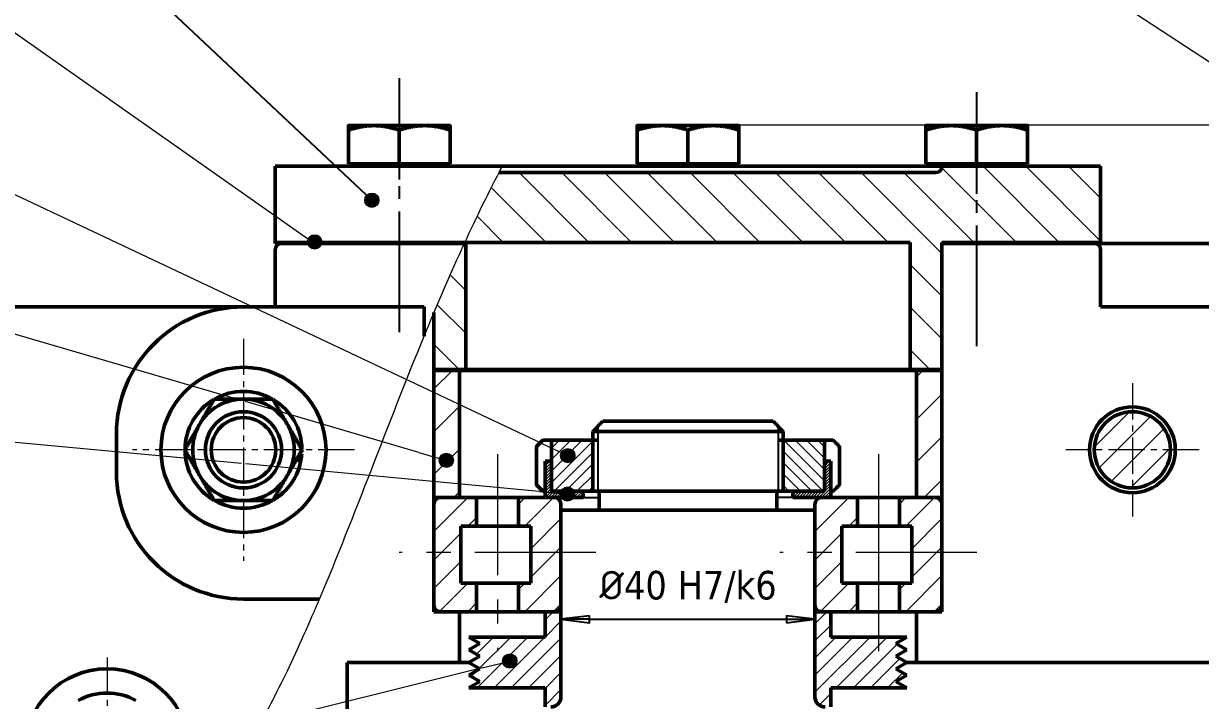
# Model space of a CAD drawing. Header units: millimetres. Extents: x 75 to 4670, y -59 to 2493.
# Drawn here: x 494.2 to 679.6, y 550.2 to 656.8 of the extents above; entities that cross this region are included whole.
import ezdxf

# ---------------------------------------------------------------- set-up
doc = ezdxf.new("R2010")
doc.units = ezdxf.units.MM
doc.header["$LTSCALE"] = 3
doc.linetypes.add('CENTER2', pattern=[28.575, 19.05, -3.175, 3.175, -3.175])
doc.linetypes.add('CENTERX2', pattern=[101.6, 63.5, -12.7, 12.7, -12.7])
for name, color, linetype, lineweight in [('剖面线 (ISO)', 7, 'Continuous', 18), ('副本(1) 中心标记（ISO）', 1, 'CENTER2', 13), ('副本(1) 中心线 (ISO)', 1, 'CENTERX2', 13), ('副本(1) 可见窄的 (ISO)', 7, 'Continuous', 15), ('副本(1) 符号 (ISO)', 7, 'Continuous', 15), ('可见 (ISO)', 7, 'Continuous', 50), ('草图几何图元 (ISO)', 7, 'Continuous', 25)]:
    doc.layers.add(name, color=color, linetype=linetype, lineweight=lineweight)
doc.styles.add('注释文本 (ISO)', font='tahoma.ttf')
doc.dimstyles.new('默认 (GB)', dxfattribs={"dimscale": 3, "dimtxt": 1.5, "dimasz": 1.5, "dimexe": 2, "dimexo": 0, "dimgap": 0.75, "dimtad": 1, "dimrnd": 1e-08, "dimdsep": 46, "dimtxsty": '注释文本 (ISO)', "dimblk": 'Filled-2', "dimcen": 0.09, "dimdle": 10, "dimclrd": 256, "dimclre": 256, "dimclrt": 256, "dimaunit": 1, "dimadec": 3, "dimazin": 2, "dimtfac": 1, "dimtmove": 0, "dimatfit": 3, "dimldrblk": 'Filled-2', "dimfxl": 1, "dimtolj": 1, "dimtzin": 0, "dimlwd": -1, "dimlwe": -1, "dimarcsym": 0})
pattern_1 = [(45, (0, 0), (-2.245064, 2.245064), [])]
pattern_2 = [(45, (0, 0), (-0.2245064, 0.2245064), [])]
pattern_3 = [(45, (60, 0), (-2.245064, 2.245064), [])]

# ---------------------------------------------------------------- blocks, each defined once
blk = doc.blocks.new('Filled-2')
at = {"color": 0}
for p, q in [((0, 0), (-1, 0.125)), ((-1, 0.125), (-1, -0.125)), ((-1, 0), (0, 0)), ((-1, -0.125), (0, 0))]:
    blk.add_line(p, q, dxfattribs=at)
at = {"color": 0, "flags": 128}
blk.add_lwpolyline([(-1, -0.125), (0, 0), (-1, 0.125), (-1, -0.125)], dxfattribs=at)
at = {"color": 0}
blk.add_solid([(-1, -0.125), (0, 0), (-1, 0.125), (-1, -0.125)], dxfattribs=at)
blk = doc.blocks.new('*D86')
at = {"transparency": 16777216}
for p, q in [((578.87, 573.19), (578.87, 557)), ((618.87, 573.19), (618.87, 557)), ((583.37, 563), (614.37, 563))]:
    blk.add_line(p, q, dxfattribs=at)
at = {"layer": 'Defpoints', "color": 0, "transparency": 16777216}
for p in [(578.87, 573.19), (618.87, 573.19), (618.87, 563)]:
    blk.add_point(p, dxfattribs=at)
at = {"transparency": 16777216, "xscale": 4.5, "yscale": 4.5, "zscale": 4.5, "rotation": 180}
blk.add_blockref('Filled-2', (578.87, 563), dxfattribs=at)
at = {"transparency": 16777216, "xscale": 4.5, "yscale": 4.5, "zscale": 4.5}
blk.add_blockref('Filled-2', (618.87, 563), dxfattribs=at)
at = {"transparency": 16777216, "insert": (598.87, 568.09), "char_height": 4.5, "attachment_point": 5, "style": '注释文本 (ISO)'}
blk.add_mtext('\\A1;{\\fISOCPEUR|b0|i0|c0|p34;%%C}40 H7/k6', dxfattribs=at)

msp = doc.modelspace()

# ---------------------------------------------------------------- hatches: boundary and pattern name
at = {"layer": '剖面线 (ISO)'}
msp.add_hatch(color=256, dxfattribs=at).paths.add_polyline_path([(563.868, 622.191), (563.868, 622.341), (533.868, 622.341), (533.868, 622.191)])
h = msp.add_hatch(dxfattribs=at)
h.set_pattern_fill('ANSI31', color=256, scale=10.16, style=0)
h.set_pattern_definition([(45, (0, 0), (-0.8980256, 0.8980256), [])])
h.paths.add_polyline_path([(583.869, 591.191), (577.368, 591.191), (577.368, 583.191), (583.869, 583.191)])
h = msp.add_hatch(dxfattribs=at)
h.set_pattern_fill('ANSI31', color=256, scale=10.16, angle=90, style=0)
h.set_pattern_definition([(135, (0, 0), (-0.8980256, -0.8980256), [])])
h.paths.add_polyline_path([(613.868, 583.191), (620.368, 583.191), (620.368, 591.191), (613.868, 591.191)])
h = msp.add_hatch(dxfattribs=at)
h.set_pattern_fill('ANSI31', color=256, scale=2.54, style=0)
h.set_pattern_definition(pattern_2)
h.paths.add_polyline_path([(576.368, 582.191), (576.368, 587.891), (577.368, 587.891), (577.368, 583.191), (582.355, 583.191), (582.355, 582.191)])
h = msp.add_hatch(dxfattribs=at)
h.set_pattern_fill('ANSI31', color=256, scale=2.54, style=0)
h.set_pattern_definition(pattern_2)
h.paths.add_polyline_path([(621.368, 587.891), (621.368, 582.191), (615.381, 582.191), (615.381, 583.191), (620.368, 583.191), (620.368, 587.891)])
h = msp.add_hatch(dxfattribs=at)
h.set_pattern_fill('ANSI31', color=256, scale=25.4, style=0)
h.set_pattern_definition(pattern_1)
edge = h.paths.add_edge_path()
edge.add_line((558.868, 581.091), (558.868, 565.291))
edge.add_arc((559.968, 565.291), 1.1, 180, 270)
edge.add_line((559.968, 564.191), (565.568, 564.191))
edge.add_line((565.568, 564.191), (565.568, 568.691))
edge.add_line((565.568, 568.691), (563.118, 568.691))
edge.add_line((563.118, 568.691), (563.118, 577.691))
edge.add_line((563.118, 577.691), (565.568, 577.691))
edge.add_line((565.568, 577.691), (565.568, 582.191))
edge.add_line((565.568, 582.191), (559.968, 582.191))
edge.add_arc((559.968, 581.091), 1.1, 90, 180)
h = msp.add_hatch(dxfattribs=at)
h.set_pattern_fill('ANSI31', color=256, scale=25.4, style=0)
h.set_pattern_definition(pattern_1)
edge = h.paths.add_edge_path()
edge.add_line((572.168, 577.691), (574.118, 577.691))
edge.add_line((574.118, 577.691), (574.118, 568.691))
edge.add_line((574.118, 568.691), (572.168, 568.691))
edge.add_line((572.168, 568.691), (572.168, 564.191))
edge.add_line((572.168, 564.191), (577.768, 564.191))
edge.add_arc((577.768, 565.291), 1.1, 270, 360)
edge.add_line((578.868, 565.291), (578.868, 581.091))
edge.add_arc((577.768, 581.091), 1.1, 0, 90)
edge.add_line((577.768, 582.191), (572.168, 582.191))
edge.add_line((572.168, 582.191), (572.168, 577.691))
h = msp.add_hatch(dxfattribs=at)
h.set_pattern_fill('ANSI31', color=256, scale=25.4, style=0)
h.set_pattern_definition(pattern_3)
edge = h.paths.add_edge_path()
edge.add_line((618.868, 581.091), (618.868, 565.291))
edge.add_arc((619.968, 565.291), 1.1, 180, 270)
edge.add_line((619.968, 564.191), (625.568, 564.191))
edge.add_line((625.568, 564.191), (625.568, 568.691))
edge.add_line((625.568, 568.691), (623.118, 568.691))
edge.add_line((623.118, 568.691), (623.118, 577.691))
edge.add_line((623.118, 577.691), (625.568, 577.691))
edge.add_line((625.568, 577.691), (625.568, 582.191))
edge.add_line((625.568, 582.191), (619.968, 582.191))
edge.add_arc((619.968, 581.091), 1.1, 90, 180)
h = msp.add_hatch(dxfattribs=at)
h.set_pattern_fill('ANSI31', color=256, scale=25.4, style=0)
h.set_pattern_definition(pattern_3)
edge = h.paths.add_edge_path()
edge.add_line((632.168, 577.691), (634.118, 577.691))
edge.add_line((634.118, 577.691), (634.118, 568.691))
edge.add_line((634.118, 568.691), (632.168, 568.691))
edge.add_line((632.168, 568.691), (632.168, 564.191))
edge.add_line((632.168, 564.191), (637.768, 564.191))
edge.add_arc((637.768, 565.291), 1.1, 270, 360)
edge.add_line((638.868, 565.291), (638.868, 581.091))
edge.add_arc((637.768, 581.091), 1.1, 0, 90)
edge.add_line((637.768, 582.191), (632.168, 582.191))
edge.add_line((632.168, 582.191), (632.168, 577.691))
at = {"layer": '副本(1) 可见窄的 (ISO)'}
h = msp.add_hatch(dxfattribs=at)
h.set_pattern_fill('ANSI31', color=256, scale=38.1, angle=90, style=0)
h.set_pattern_definition([(135, (0, 0), (-3.367596, -3.367596), [])])
edge = h.paths.add_edge_path()
edge.add_spline(control_points=[(563.658, 622.191), (563.681, 622.241), (563.704, 622.291), (563.727, 622.341)], knot_values=[0, 0, 0, 0, 0.0171073, 0.0171073, 0.0171073, 0.0171073], degree=3, periodic=0)
edge.add_spline(control_points=[(563.727, 622.341), (565.428, 626.028), (567.217, 629.705), (569.106, 633.341)], knot_values=[0, 0, 0, 0, 1.2614549, 1.2614549, 1.2614549, 1.2614549], degree=3, periodic=0)
edge.add_line((569.106, 633.341), (637.868, 633.341))
edge.add_ellipse((637.868, 634.341), major_axis=(1, 0), ratio=1, start_angle=270, end_angle=360)
edge.add_line((638.868, 634.341), (663.868, 634.341))
edge.add_line((663.868, 634.341), (663.868, 622.341))
edge.add_line((663.868, 622.341), (638.868, 622.341))
edge.add_line((638.868, 622.341), (638.868, 622.191))
edge.add_line((638.868, 622.191), (638.868, 602.341))
edge.add_line((638.868, 602.341), (633.868, 602.341))
edge.add_line((633.868, 602.341), (633.868, 622.341))
edge.add_line((633.868, 622.341), (563.868, 622.341))
edge.add_line((563.868, 622.341), (563.868, 602.341))
edge.add_line((563.868, 602.341), (558.868, 602.341))
edge.add_line((558.868, 602.341), (558.868, 611.292))
edge.add_spline(control_points=[(558.868, 611.292), (560.267, 614.614), (561.712, 617.932), (563.199, 621.191)], knot_values=[4.6098032, 4.6098032, 4.6098032, 4.6098032, 5.4998145, 5.4998145, 5.4998145, 5.4998145], degree=3, periodic=0)
edge.add_spline(control_points=[(563.199, 621.191), (563.229, 621.256), (563.259, 621.323), (563.303, 621.418), (563.316, 621.447), (563.354, 621.53), (563.379, 621.585), (563.434, 621.705), (563.463, 621.769), (563.528, 621.909), (563.559, 621.978), (563.609, 622.086), (563.627, 622.125), (563.652, 622.179), (563.655, 622.186), (563.658, 622.191)], knot_values=[0, 0, 0, 0, 0.0222188, 0.0222188, 0.0315931, 0.0315931, 0.0497933, 0.0497933, 0.0727342, 0.0727342, 0.1043288, 0.1043288, 0.1349098, 0.1349098, 0.1676209, 0.1676209, 0.1676209, 0.1676209], degree=3, periodic=0)
msp.add_hatch(color=256, dxfattribs=at).paths.add_polyline_path([(663.868, 622.341), (663.868, 622.191), (638.868, 622.191), (638.868, 622.341)])
h = msp.add_hatch(dxfattribs=at)
h.set_pattern_fill('ANSI31', color=256, scale=38.1, style=0)
h.set_pattern_definition([(45, (0, 0), (-3.367596, 3.367596), [])])
h.paths.add_polyline_path([(638.868, 602.191), (638.868, 582.191), (637.768, 582.191), (634.868, 582.191), (634.868, 602.191)])
h.paths.add_polyline_path([(558.868, 582.191), (558.868, 602.191), (562.868, 602.191), (562.868, 582.191), (559.968, 582.191)])
h = msp.add_hatch(dxfattribs=at)
h.set_pattern_fill('ANSI31', color=256, scale=22.86, style=0)
h.set_pattern_definition([(45, (0, 0), (-2.020558, 2.020558), [])])
edge = h.paths.add_edge_path()
edge.add_ellipse((668.869, 589.691), major_axis=(5.196, -3), ratio=1, start_angle=0, end_angle=360)
h = msp.add_hatch(dxfattribs=at)
h.set_pattern_fill('ANSI31', color=256, scale=15.24, style=0)
h.set_pattern_definition([(45, (0, 0), (-1.3470384, 1.3470384), [])])
edge = h.paths.add_edge_path()
edge.add_line((564.368, 556.191), (566.1, 557.191))
edge.add_line((566.1, 557.191), (564.368, 558.191))
edge.add_line((564.368, 558.191), (566.1, 559.191))
edge.add_line((566.1, 559.191), (564.368, 560.191))
edge.add_line((564.368, 560.191), (576.368, 560.191))
edge.add_line((576.368, 560.191), (576.368, 564.191))
edge.add_line((576.368, 564.191), (577.768, 564.191))
edge.add_line((577.768, 564.191), (578.868, 564.191))
edge.add_line((578.868, 564.191), (578.868, 550.791))
edge.add_ellipse((577.268, 550.791), major_axis=(0, -1.6), ratio=1, start_angle=0, end_angle=90, ccw=False)
edge.add_line((577.268, 549.191), (576.368, 549.191))
edge.add_line((576.368, 549.191), (576.368, 552.191))
edge.add_line((576.368, 552.191), (564.368, 552.191))
edge.add_line((564.368, 552.191), (566.1, 553.191))
edge.add_line((566.1, 553.191), (564.368, 554.191))
edge.add_line((564.368, 554.191), (566.1, 555.191))
edge.add_line((566.1, 555.191), (564.368, 556.191))
edge = h.paths.add_edge_path()
edge.add_line((631.636, 557.191), (633.368, 556.191))
edge.add_line((633.368, 556.191), (631.636, 555.191))
edge.add_line((631.636, 555.191), (633.368, 554.191))
edge.add_line((633.368, 554.191), (631.636, 553.191))
edge.add_line((631.636, 553.191), (633.368, 552.191))
edge.add_line((633.368, 552.191), (621.368, 552.191))
edge.add_line((621.368, 552.191), (621.368, 549.191))
edge.add_line((621.368, 549.191), (620.468, 549.191))
edge.add_ellipse((620.468, 550.791), major_axis=(-1.6, 0), ratio=1, start_angle=0, end_angle=90, ccw=False)
edge.add_line((618.868, 550.791), (618.868, 564.191))
edge.add_line((618.868, 564.191), (619.968, 564.191))
edge.add_line((619.968, 564.191), (621.368, 564.191))
edge.add_line((621.368, 564.191), (621.368, 560.191))
edge.add_line((621.368, 560.191), (633.368, 560.191))
edge.add_line((633.368, 560.191), (631.636, 559.191))
edge.add_line((631.636, 559.191), (633.368, 558.191))
edge.add_line((633.368, 558.191), (631.636, 557.191))
at = {"layer": '副本(1) 符号 (ISO)'}
h = msp.add_hatch(color=256, dxfattribs=at)
edge = h.paths.add_edge_path(flags=0)
edge.add_arc((549.088, 629), 1.125, 0, 360)
h = msp.add_hatch(color=256, dxfattribs=at)
edge = h.paths.add_edge_path()
edge.add_arc((540.088, 622.439), 1.125, 0, 360)
h = msp.add_hatch(color=256, dxfattribs=at)
edge = h.paths.add_edge_path(flags=0)
edge.add_arc((579.947, 588.765), 1.125, 0, 360)
h = msp.add_hatch(color=256, dxfattribs=at)
edge = h.paths.add_edge_path(flags=0)
edge.add_arc((560.82, 588.033), 1.125, 0, 360)
h = msp.add_hatch(color=256, dxfattribs=at)
edge = h.paths.add_edge_path(flags=0)
edge.add_arc((579.9, 582.725), 1.125, 0, 360)
h = msp.add_hatch(color=256, dxfattribs=at)
edge = h.paths.add_edge_path(flags=0)
edge.add_arc((570.811, 556.431), 1.125, 0, 360)

# ---------------------------------------------------------------- linework, layer by layer
for p, q in [((549.088, 629), (372.968, 794.803)), ((582.355, 582.191), (584.872, 582.191)), ((615.381, 582.191), (612.865, 582.191))]:
    msp.add_line(p, q)
at = {"color": 1, "linetype": 'CENTERX2'}
for p, q in [((553.402, 648.235), (553.402, 632.235)), ((644.335, 646), (644.335, 630)), ((553.402, 631.235), (553.402, 629.235)), ((644.335, 629), (644.335, 627)), ((553.402, 627.235), (553.402, 608.235)), ((644.335, 625), (644.335, 606))]:
    msp.add_line(p, q, dxfattribs=at)
at = {"layer": '副本(1) 中心标记（ISO）', "linetype": 'CENTER2', "ltscale": 0.1}
for p, q in [((528.869, 607.191), (528.869, 572.191)), ((668.869, 600.191), (668.869, 579.191)), ((546.369, 589.691), (511.369, 589.691)), ((679.369, 589.691), (658.369, 589.691)), ((507.384, 557), (507.384, 528))]:
    msp.add_line(p, q, dxfattribs=at)
at = {"layer": '副本(1) 中心线 (ISO)', "linetype": 'CENTERX2', "ltscale": 0.1}
for p, q in [((568.868, 589), (568.868, 558)), ((628.868, 589), (628.868, 558)), ((584.368, 573.5), (553.368, 573.5)), ((644.368, 573.5), (613.368, 573.5))]:
    msp.add_line(p, q, dxfattribs=at)
at = {"layer": '副本(1) 中心线 (ISO)', "linetype": 'CENTER2', "ltscale": 0.1}
msp.add_line((628.868, 589), (628.868, 558), dxfattribs=at)
at = {"layer": '副本(1) 可见窄的 (ISO)'}
for points in [[(563.727, 622.341), (565.584, 626.366), (567.546, 630.38), (569.628, 634.341)], [(557.336, 607.606), (559.205, 612.152), (561.162, 616.727), (563.199, 621.191)], [(563.658, 622.191), (563.681, 622.241), (563.704, 622.291), (563.727, 622.341)], [(540.847, 566.191), (546.427, 579.34), (551.541, 593.512), (557.336, 607.606)]]:
    msp.add_open_spline(points, degree=3, dxfattribs=at)
for points, knots in [([(563.199, 621.191), (563.229, 621.256), (563.259, 621.323), (563.303, 621.418), (563.316, 621.447), (563.354, 621.53), (563.379, 621.585), (563.434, 621.705), (563.463, 621.769), (563.528, 621.909), (563.559, 621.978), (563.609, 622.086), (563.627, 622.125), (563.652, 622.179), (563.658, 622.191), (563.658, 622.191)], [0, 0, 0, 0, 0.02221881, 0.02221881, 0.03159313, 0.03159313, 0.04979332, 0.04979332, 0.07273424, 0.07273424, 0.10432883, 0.10432883, 0.13490977, 0.13490977, 0.16762095, 0.16762095, 0.16762095, 0.16762095]), ([(539.991, 564.191), (540.044, 564.315), (540.106, 564.457), (540.202, 564.682), (540.234, 564.755), (540.278, 564.859), (540.291, 564.888), (540.309, 564.931), (540.314, 564.943), (540.343, 565.011), (540.366, 565.065), (540.421, 565.193), (540.451, 565.263), (540.535, 565.459), (540.58, 565.565), (540.666, 565.765), (540.703, 565.853), (540.784, 566.043), (540.819, 566.127), (540.843, 566.183), (540.847, 566.191), (540.847, 566.191)], [0.00051797, 0.00051797, 0.00051797, 0.00051797, 0.05560458, 0.05560458, 0.08032768, 0.08032768, 0.08996678, 0.08996678, 0.09417524, 0.09417524, 0.11207861, 0.11207861, 0.13799196, 0.13799196, 0.18984766, 0.18984766, 0.26030705, 0.26030705, 0.39288278, 0.39288278, 0.45006821, 0.45006821, 0.45006821, 0.45006821]), ([(525.537, 536.703), (526.383, 537.947), (527.942, 540.276), (531.451, 546.375), (533.077, 549.389), (536.494, 556.332), (538.219, 560.087), (539.991, 564.191)], [0.0000005, 0.0000005, 0.0000005, 0.0000005, 2.8896118, 2.8896118, 4.8552796, 4.8552796, 6.684136, 6.684136, 6.684136, 6.684136])]:
    msp.add_open_spline(points, degree=3, knots=knots, dxfattribs=at)
at = {"layer": '副本(1) 符号 (ISO)'}
for p, q in [((834, 550.248), (375.042, 851.643)), ((540, 622.191), (375.042, 738.092)), ((575.877, 590.685), (374.783, 685.56)), ((528.569, 597.452), (375.366, 642.199)), ((528.569, 587.529), (375.738, 601.831)), ((556.501, 589.294), (529.169, 597.277)), ((575.877, 590.685), (578.93, 589.245)), ((556.501, 589.294), (559.74, 588.348)), ((575.42, 583.145), (529.169, 587.473)), ((575.42, 583.145), (578.78, 582.83)), ((566.444, 555.345), (569.719, 556.159)), ((566.444, 555.345), (375.476, 507.852))]:
    msp.add_line(p, q, dxfattribs=at)
for centre in [(549.088, 629), (540.088, 622.439), (579.947, 588.765), (560.82, 588.033), (579.9, 582.725), (570.811, 556.431)]:
    msp.add_circle(centre, 1.125, dxfattribs=at)
at = {"layer": '可见 (ISO)'}
for p, q in [((545.402, 640.741), (545.402, 640.741)), ((549.402, 640.741), (545.402, 640.741)), ((545.402, 640.027), (545.402, 640.027)), ((545.402, 634.741), (545.402, 640.027)), ((545.402, 634.741), (545.402, 640.027)), ((557.402, 640.741), (549.402, 640.741)), ((553.402, 634.741), (553.402, 640.027)), ((561.402, 640.741), (557.402, 640.741)), ((561.402, 634.741), (561.402, 640.027)), ((594.868, 640.741), (590.868, 640.741)), ((590.868, 634.741), (590.868, 640.027)), ((602.868, 640.741), (594.868, 640.741)), ((598.868, 634.741), (598.868, 640.027)), ((606.868, 640.741), (602.868, 640.741)), ((606.868, 634.741), (606.868, 640.027)), ((640.335, 640.741), (636.335, 640.741)), ((636.335, 634.741), (636.335, 640.027)), ((648.335, 640.741), (640.335, 640.741)), ((644.335, 634.741), (644.335, 640.027)), ((652.335, 640.741), (648.335, 640.741)), ((652.335, 634.741), (652.335, 640.027)), ((569.628, 634.341), (533.868, 634.341)), ((533.868, 622.341), (533.868, 634.341)), ((545.402, 634.741), (545.402, 634.741)), ((553.402, 634.741), (545.402, 634.741)), ((546.152, 634.741), (546.152, 634.341)), ((546.152, 634.741), (546.152, 634.341)), ((561.402, 634.741), (553.402, 634.741)), ((560.652, 634.741), (560.652, 634.341)), ((569.628, 634.341), (638.868, 634.341)), ((598.868, 634.741), (590.868, 634.741)), ((591.618, 634.741), (591.618, 634.341)), ((606.868, 634.741), (598.868, 634.741)), ((606.118, 634.741), (606.118, 634.341)), ((644.335, 634.741), (636.335, 634.741)), ((637.085, 634.741), (637.085, 634.341)), ((638.868, 634.341), (663.868, 634.341)), ((652.335, 634.741), (644.335, 634.741)), ((651.585, 634.741), (651.585, 634.341)), ((663.868, 634.341), (663.868, 622.341)), ((569.106, 633.341), (637.868, 633.341)), ((533.868, 622.341), (563.727, 622.341)), ((533.868, 622.341), (533.868, 622.191)), ((563.727, 622.341), (533.868, 622.341)), ((533.868, 622.191), (563.658, 622.191)), ((533.868, 621.191), (533.868, 612.191)), ((533.869, 612.191), (533.869, 621.191)), ((563.868, 622.341), (563.868, 602.341)), ((633.868, 622.341), (563.868, 622.341)), ((633.868, 602.341), (633.868, 622.341)), ((638.868, 622.341), (663.868, 622.341)), ((638.868, 622.191), (638.868, 622.341)), ((638.868, 622.341), (638.868, 602.341)), ((663.868, 622.341), (638.868, 622.341)), ((638.868, 622.191), (662.868, 622.191)), ((638.868, 564.191), (638.868, 622.191)), ((663.868, 622.191), (638.868, 622.191)), ((663.868, 622.341), (663.868, 622.191)), ((747.981, 622.191), (663.868, 622.191)), ((663.868, 612.191), (663.868, 621.191)), ((528.869, 612.191), (481.384, 612.191)), ((557.336, 612.191), (528.869, 612.191)), ((557.336, 612.191), (557.336, 607.606)), ((736.149, 612.191), (663.868, 612.191)), ((558.868, 564.191), (558.868, 611.292)), ((558.868, 602.341), (558.868, 611.292)), ((563.868, 602.341), (558.868, 602.341)), ((558.868, 582.191), (558.868, 602.191)), ((558.868, 602.191), (562.868, 602.191)), ((562.868, 602.191), (562.868, 582.191)), ((562.868, 602.191), (634.868, 602.191)), ((566.756, 602.341), (563.868, 602.341)), ((570.756, 602.341), (566.756, 602.341)), ((633.868, 602.341), (570.756, 602.341)), ((638.868, 602.341), (633.868, 602.341)), ((634.868, 602.191), (638.868, 602.191)), ((634.868, 582.191), (634.868, 602.191)), ((638.868, 602.191), (638.868, 582.191)), ((585.468, 594.191), (583.868, 592.591)), ((585.468, 594.191), (612.268, 594.191)), ((612.268, 594.191), (613.868, 592.591)), ((508.869, 592.191), (508.869, 586.191)), ((613.868, 592.591), (583.868, 592.591)), ((583.868, 583.191), (583.868, 592.591)), ((613.868, 583.191), (613.868, 592.591)), ((574.999, 584.191), (574.999, 590.191)), ((576.005, 591.191), (577.368, 591.191)), ((577.368, 591.191), (582.355, 591.191)), ((577.368, 583.191), (577.368, 591.191)), ((583.868, 591.191), (582.355, 591.191)), ((615.381, 591.191), (613.868, 591.191)), ((615.381, 591.191), (620.368, 591.191)), ((620.368, 591.191), (620.368, 583.191)), ((620.368, 591.191), (621.732, 591.191)), ((622.738, 590.191), (622.738, 584.191)), ((537.924, 588.064), (537.167, 588.064)), ((537.749, 589.071), (538.048, 589.071)), ((537.883, 589.304), (538.061, 589.304)), ((562.868, 582.191), (558.868, 582.191)), ((559.968, 582.191), (565.568, 582.191)), ((565.568, 582.191), (565.568, 577.691)), ((572.168, 582.191), (565.568, 582.191)), ((572.168, 582.191), (577.768, 582.191)), ((572.168, 577.691), (572.168, 582.191)), ((582.355, 583.191), (577.368, 583.191)), ((582.355, 583.191), (583.868, 583.191)), ((613.868, 583.191), (615.381, 583.191)), ((620.368, 583.191), (615.381, 583.191)), ((619.968, 582.191), (625.568, 582.191)), ((632.168, 582.191), (625.568, 582.191)), ((625.568, 582.191), (625.568, 577.691)), ((632.168, 582.191), (637.768, 582.191)), ((632.168, 577.691), (632.168, 582.191)), ((638.868, 582.191), (634.868, 582.191)), ((558.868, 565.291), (558.868, 581.091)), ((578.868, 581.091), (578.868, 565.291)), ((578.868, 550.791), (578.868, 580.191)), ((578.868, 580.191), (618.868, 580.191)), ((618.868, 565.291), (618.868, 581.091)), ((618.868, 550.791), (618.868, 580.191)), ((638.868, 581.091), (638.868, 565.291)), ((565.568, 577.691), (563.118, 577.691)), ((565.845, 577.691), (565.568, 577.691)), ((572.168, 577.691), (565.845, 577.691)), ((574.118, 577.691), (572.168, 577.691)), ((625.568, 577.691), (623.118, 577.691)), ((625.845, 577.691), (625.568, 577.691)), ((632.168, 577.691), (625.845, 577.691)), ((634.118, 577.691), (632.168, 577.691)), ((563.118, 568.691), (565.568, 568.691)), ((565.568, 568.691), (565.568, 564.191)), ((565.845, 568.691), (565.568, 568.691)), ((572.168, 568.691), (565.845, 568.691)), ((572.168, 568.691), (574.118, 568.691)), ((572.168, 564.191), (572.168, 568.691)), ((623.118, 568.691), (625.568, 568.691)), ((625.568, 568.691), (625.568, 564.191)), ((625.845, 568.691), (625.568, 568.691)), ((632.168, 568.691), (625.845, 568.691)), ((632.168, 568.691), (634.118, 568.691)), ((632.168, 564.191), (632.168, 568.691)), ((528.869, 566.191), (531.488, 566.191)), ((533.562, 566.191), (540.847, 566.191)), ((562.868, 564.191), (558.868, 564.191)), ((565.568, 564.191), (559.968, 564.191)), ((562.868, 556.191), (562.868, 564.191)), ((572.168, 564.191), (565.568, 564.191)), ((577.768, 564.191), (572.168, 564.191)), ((576.368, 564.191), (578.868, 564.191)), ((576.368, 560.191), (576.368, 564.191)), ((578.868, 564.191), (578.868, 550.791)), ((618.868, 564.191), (621.368, 564.191)), ((618.868, 550.791), (618.868, 564.191)), ((625.568, 564.191), (619.968, 564.191)), ((621.368, 564.191), (621.368, 560.191)), ((632.168, 564.191), (625.568, 564.191)), ((637.768, 564.191), (632.168, 564.191)), ((638.868, 564.191), (634.868, 564.191)), ((634.868, 564.191), (634.868, 556.191)), ((564.368, 560.191), (576.368, 560.191)), ((566.1, 559.191), (564.368, 560.191)), ((621.368, 560.191), (633.368, 560.191)), ((633.368, 560.191), (631.636, 559.191)), ((564.368, 558.191), (566.1, 559.191)), ((566.1, 557.191), (564.368, 558.191)), ((631.636, 559.191), (633.368, 558.191)), ((633.368, 558.191), (631.636, 557.191)), ((545.191, 443.191), (545.191, 556.191)), ((545.191, 556.191), (562.868, 556.191)), ((564.368, 556.191), (562.868, 556.191)), ((564.368, 556.191), (566.1, 557.191)), ((566.1, 555.191), (564.368, 556.191)), ((631.636, 557.191), (633.368, 556.191)), ((633.368, 556.191), (631.636, 555.191)), ((634.868, 556.191), (633.368, 556.191)), ((634.868, 556.191), (804.868, 556.191)), ((564.368, 554.191), (566.1, 555.191)), ((631.636, 555.191), (633.368, 554.191)), ((566.1, 553.191), (564.368, 554.191)), ((564.368, 552.191), (566.1, 553.191)), ((633.368, 554.191), (631.636, 553.191)), ((631.636, 553.191), (633.368, 552.191)), ((576.368, 552.191), (564.368, 552.191)), ((576.368, 549.191), (576.368, 552.191)), ((621.368, 552.191), (621.368, 549.191)), ((633.368, 552.191), (621.368, 552.191))]:
    msp.add_line(p, q, dxfattribs=at)
for centre, radius in [((528.869, 589.691), 13), ((528.869, 589.691), 6), ((668.869, 589.691), 6.75), ((668.869, 589.691), 6), ((528.869, 589.691), 5.08), ((507.384, 542.191), 13)]:
    msp.add_circle(centre, radius, dxfattribs=at)
for centre, radius, start, end in [((637.868, 634.341), 1, 270, 0), ((534.868, 621.191), 1, 90, 180), ((534.869, 621.191), 1, 90, 180), ((662.868, 621.191), 1, 0, 90), ((528.869, 592.191), 20, 90, 180), ((528.869, 589.691), 9.2, 60.40815, 119.59185), ((528.869, 589.691), 9.2, 120.40815, 179.59185), ((528.869, 589.691), 8, 90, 150), ((528.869, 589.691), 8, 30, 90), ((528.869, 589.691), 9.2, 0.40815, 59.59185), ((528.869, 589.691), 8, 150, 210), ((528.869, 589.691), 8, 330, 30), ((528.869, 589.691), 9.2, 180.40815, 239.59185), ((528.869, 589.691), 9.2, 357.58756, 359.59185), ((528.869, 589.691), 9.2, 300.40815, 349.8122), ((528.869, 589.691), 9.2, 349.8122, 356.13583), ((528.869, 586.191), 20, 180, 270), ((528.869, 589.691), 8, 210, 270), ((528.869, 589.691), 8, 270, 330), ((559.968, 581.091), 1.1, 90, 180), ((577.768, 581.091), 1.1, 0, 90), ((619.968, 581.091), 1.1, 90, 180), ((637.768, 581.091), 1.1, 0, 90), ((528.869, 589.691), 9.2, 240.40815, 299.59185), ((559.968, 565.291), 1.1, 180, 270), ((577.768, 565.291), 1.1, 270, 0), ((619.968, 565.291), 1.1, 180, 270), ((637.768, 565.291), 1.1, 270, 0), ((507.384, 542.191), 9.2, 60.40815, 119.59185), ((577.268, 550.791), 1.6, 270, 0), ((620.468, 550.791), 1.6, 180, 270)]:
    msp.add_arc(centre, radius, start, end, dxfattribs=at)
for points, weights in [([(545.402, 640.027), (545.402, 640.741), (545.402, 640.741)], [1, 1.0379548493, 1]), ([(545.402, 640.027), (545.402, 640.741), (545.402, 640.741)], [1, 1.0379548493, 1]), ([(549.402, 640.741), (547.546, 640.741), (545.402, 640.027)], [1, 1.0379548493, 1]), ([(553.402, 640.027), (551.259, 640.741), (549.402, 640.741)], [1, 1.0379548493, 1]), ([(557.402, 640.741), (555.546, 640.741), (553.402, 640.027)], [1, 1.0379548493, 1]), ([(561.402, 640.027), (559.259, 640.741), (557.402, 640.741)], [1, 1.0379548493, 1]), ([(561.402, 640.741), (561.402, 640.741), (561.402, 640.027)], [1, 1.0379548493, 1]), ([(590.868, 640.027), (590.868, 640.741), (590.868, 640.741)], [1, 1.0379548493, 1]), ([(594.868, 640.741), (593.012, 640.741), (590.868, 640.027)], [1, 1.0379548493, 1]), ([(598.868, 640.027), (596.725, 640.741), (594.868, 640.741)], [1, 1.0379548493, 1]), ([(602.868, 640.741), (601.012, 640.741), (598.868, 640.027)], [1, 1.0379548493, 1]), ([(606.868, 640.027), (604.725, 640.741), (602.868, 640.741)], [1, 1.0379548493, 1]), ([(606.868, 640.741), (606.868, 640.741), (606.868, 640.027)], [1, 1.0379548493, 1]), ([(636.335, 640.027), (636.335, 640.741), (636.335, 640.741)], [1, 1.0379548493, 1]), ([(640.335, 640.741), (638.478, 640.741), (636.335, 640.027)], [1, 1.0379548493, 1]), ([(644.335, 640.027), (642.191, 640.741), (640.335, 640.741)], [1, 1.0379548493, 1]), ([(648.335, 640.741), (646.478, 640.741), (644.335, 640.027)], [1, 1.0379548493, 1]), ([(652.335, 640.027), (650.191, 640.741), (648.335, 640.741)], [1, 1.0379548493, 1]), ([(652.335, 640.741), (652.335, 640.741), (652.335, 640.027)], [1, 1.0379548493, 1]), ([(521.941, 593.691), (523.013, 595.547), (524.25, 597.691)], [1, 1.0379548493, 1]), ([(524.25, 597.691), (526.725, 597.691), (528.869, 597.691)], [1, 1.0379548493, 1]), ([(528.869, 597.691), (531.013, 597.691), (533.488, 597.691)], [1, 1.0379548493, 1]), ([(533.488, 597.691), (534.725, 595.547), (535.797, 593.691)], [1, 1.0379548493, 1]), ([(519.631, 589.691), (520.869, 591.835), (521.941, 593.691)], [1, 1.0379548493, 1]), ([(535.797, 593.691), (536.869, 591.835), (538.107, 589.691)], [1, 1.0379548493, 1]), ([(521.941, 585.691), (520.869, 587.547), (519.631, 589.691)], [1, 1.0379548493, 1]), ([(538.107, 589.691), (536.869, 587.547), (535.797, 585.691)], [1, 1.0379548493, 1]), ([(574.999, 590.191), (575.513, 590.702), (576.005, 591.191)], [1.0027502564, 1.0016035163, 1]), ([(621.732, 591.191), (622.224, 590.702), (622.738, 590.191)], [1, 1.0016035163, 1.0027502564]), ([(524.25, 581.691), (523.013, 583.835), (521.941, 585.691)], [1, 1.0379548493, 1]), ([(535.797, 585.691), (534.725, 583.835), (533.488, 581.691)], [1, 1.0379548493, 1]), ([(576.005, 583.191), (575.513, 583.68), (574.999, 584.191)], [1, 1.0016035163, 1.0027502564]), ([(622.738, 584.191), (622.224, 583.68), (621.732, 583.191)], [1.0027502564, 1.0016035163, 1]), ([(528.869, 581.691), (526.725, 581.691), (524.25, 581.691)], [1, 1.0379548493, 1]), ([(533.488, 581.691), (531.013, 581.691), (528.869, 581.691)], [1, 1.0379548493, 1])]:
    msp.add_rational_spline(points, weights, degree=2, dxfattribs=at)
msp.add_open_spline([(525.553, 566.468), (525.548, 566.469), (525.542, 566.467), (525.537, 566.463)], degree=3, dxfattribs=at)
at = {"layer": '草图几何图元 (ISO)'}
for p, q in [((563.868, 622.191), (563.868, 622.341)), ((584.668, 593.391), (584.668, 583.2)), ((613.068, 593.391), (613.068, 583.2)), ((563.118, 577.691), (563.118, 568.691)), ((574.118, 577.691), (574.118, 568.691)), ((623.118, 577.691), (623.118, 568.691)), ((634.118, 577.691), (634.118, 568.691))]:
    msp.add_line(p, q, dxfattribs=at)
at = {"layer": '草图几何图元 (ISO)', "lineweight": 50}
for p, q in [((574.999, 590.191), (576.005, 591.191)), ((574.999, 584.191), (574.999, 590.191)), ((576.005, 591.191), (577.368, 591.191)), ((577.368, 591.191), (582.355, 591.191)), ((583.869, 591.191), (584.664, 591.191)), ((583.869, 591.191), (583.869, 583.191)), ((613.868, 591.191), (613.07, 591.191)), ((613.868, 591.191), (613.868, 583.191)), ((613.868, 591.191), (613.868, 583.191)), ((620.368, 591.191), (613.868, 591.191)), ((620.368, 583.191), (620.368, 591.191)), ((576.368, 582.191), (576.368, 587.891)), ((576.368, 587.891), (577.368, 587.891)), ((577.368, 587.891), (577.368, 583.191)), ((621.368, 587.891), (620.368, 587.891)), ((620.368, 587.891), (620.368, 583.191)), ((621.368, 582.191), (621.368, 587.891)), ((576.005, 583.191), (574.999, 584.191)), ((576.005, 583.191), (576.368, 583.191)), ((582.355, 582.191), (576.368, 582.191)), ((577.368, 583.191), (582.355, 583.191)), ((582.355, 583.191), (582.355, 582.191)), ((583.869, 583.191), (582.355, 583.191)), ((583.868, 583.191), (613.868, 583.191)), ((584.872, 583.191), (584.872, 580.191)), ((612.865, 583.191), (612.865, 580.191)), ((615.381, 583.191), (613.868, 583.191)), ((613.868, 583.191), (620.368, 583.191)), ((620.368, 583.191), (615.381, 583.191)), ((615.381, 583.191), (615.381, 582.191)), ((615.381, 582.191), (621.368, 582.191)), ((621.732, 583.191), (621.368, 583.191)), ((563.118, 577.691), (563.118, 568.691)), ((574.118, 577.691), (574.118, 568.691)), ((623.118, 577.691), (623.118, 568.691)), ((634.118, 577.691), (634.118, 568.691)), ((533.562, 566.191), (531.488, 566.191))]:
    msp.add_line(p, q, dxfattribs=at)

# ---------------------------------------------------------------- dimensions: what is measured, and where the dimension line sits
dim = msp.add_linear_dim(base=(618.868, 563), p1=(578.868, 573.191), p2=(618.868, 573.191), text='{\\fISOCPEUR|b0|i0|c0|p34;%%C}<> H7/k6', dimstyle='默认 (GB)')
dim.commit()
dim.dimension.update_dxf_attribs({"geometry": '*D86', "text_midpoint": (598.868, 568.091)})

doc.saveas('drawing.dxf')
